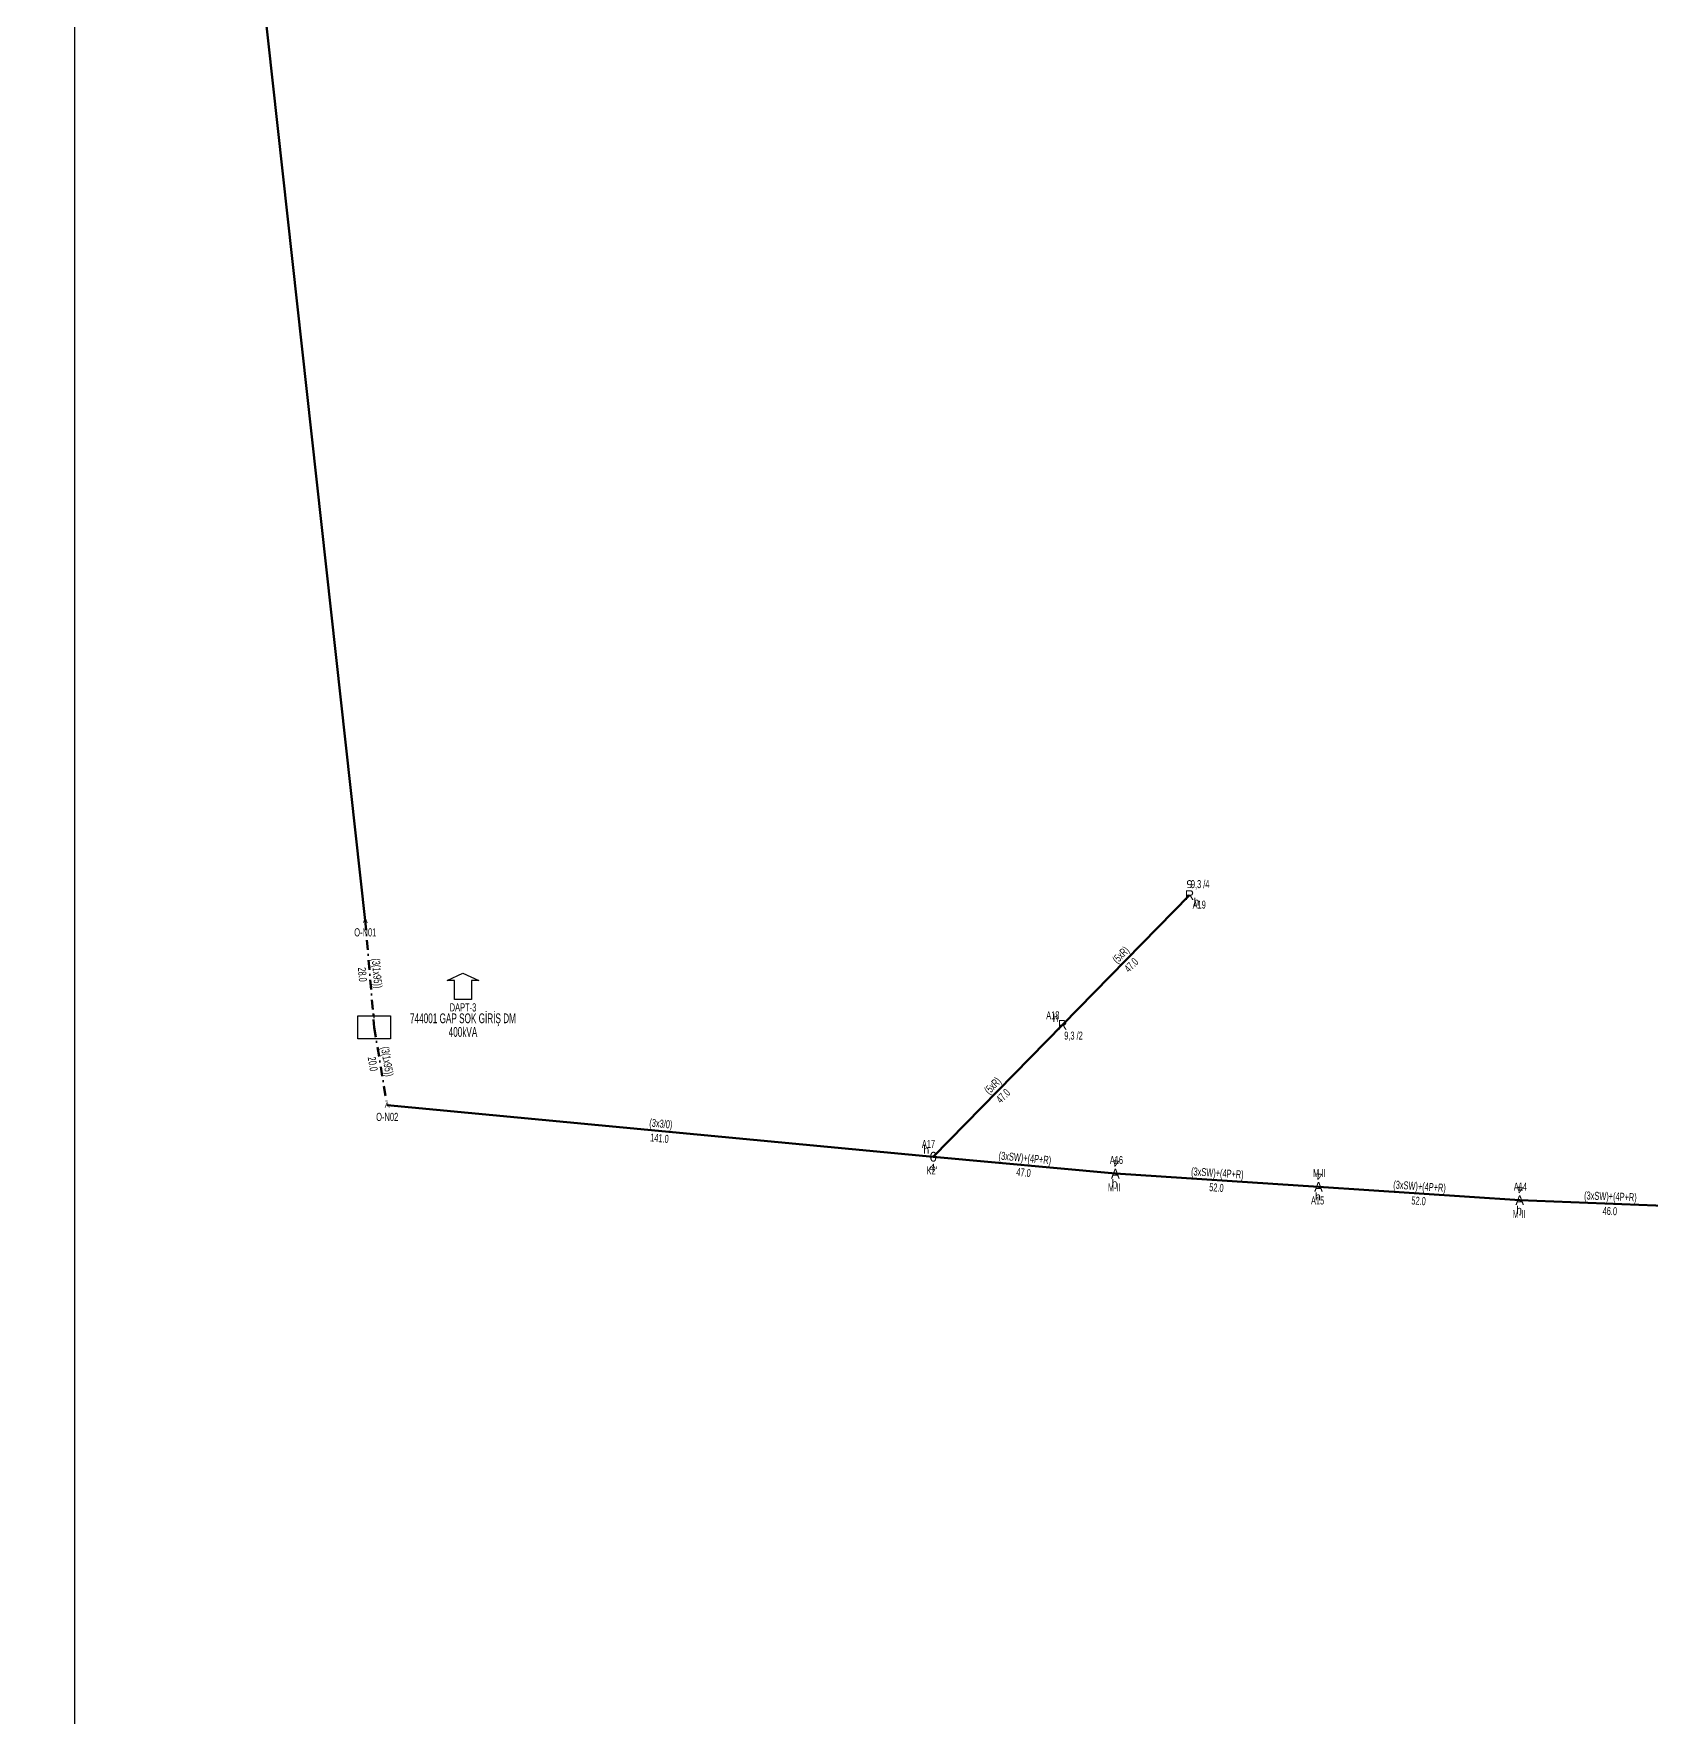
# Model space of a CAD drawing. Header units: millimetres. Extents: x 500432 to 503620, y 4011498 to 4014138.
# Drawn here: x 500812 to 501226.4, y 4011928.8 to 4012360.2 of the extents above; entities that cross this region are included whole.
import ezdxf
from ezdxf.enums import TextEntityAlignment as Align

# ---------------------------------------------------------------- set-up
doc = ezdxf.new("R2010")
doc.units = ezdxf.units.MM
doc.linetypes.add('DASHDOT', pattern=[5, 2.5, -1.25, 0, -1.25])
doc.layers.add('ANTET', color=250, linetype='Continuous')
for name, color, linetype, lineweight in [('DIREK_AG_MEVCUT', 120, 'Continuous', 25), ('DIREK_OG_MEVCUT', 16, 'Continuous', 25), ('HAT_AG_HAVAI_MEVCUT', 126, 'Continuous', 50), ('HAT_OG_HAVAI_MEVCUT', 48, 'Continuous', 70), ('HAT_OG_YERALTI_MEVCUT', 48, 'DASHDOT', 70), ('NODE_OG_MEVCUT', 5, 'Continuous', 25), ('TRAFO_MEVCUT', 5, 'Continuous', 30)]:
    doc.layers.add(name, color=color, linetype=linetype, lineweight=lineweight)
doc.styles.add('Direk', font='B_CAD')
doc.styles.get("Standard").update_dxf_attribs({"font": 'Arial'})

# ---------------------------------------------------------------- blocks, each defined once
blk = doc.blocks.new('MEV_BINA_KARE')
at = {"layer": 'TRAFO_MEVCUT', "linetype": 'Continuous'}
for p, q in [((0, 1.8), (0, 2.7)), ((-2.25, -2.25), (-2.25, 2.25)), ((-2.25, 2.25), (2.25, 2.25)), ((2.25, 2.25), (2.25, -2.25)), ((2.25, -2.25), (-2.25, -2.25))]:
    blk.add_line(p, q, dxfattribs=at)
blk = doc.blocks.new('MEV_DAPT')
at = {"layer": 'TRAFO_MEVCUT', "linetype": 'Continuous'}
for p, q in [((-3.4, 2), (0, 3.6)), ((0, 3.6), (3.4, 2)), ((-1.8, 2), (-3.4, 2)), ((-1.8, -2), (-1.8, 2)), ((3.4, 2), (1.8, 2)), ((1.8, 2), (1.8, -2)), ((1.8, -2), (-1.8, -2))]:
    blk.add_line(p, q, dxfattribs=at)

msp = doc.modelspace()

# ---------------------------------------------------------------- linework, layer by layer
at = {"layer": 'ANTET', "flags": 128}
msp.add_lwpolyline([(500822.5, 4011497.5), (500822.5, 4012377.5), (502322.5, 4012377.5), (502322.5, 4011497.5), (500822.5, 4011497.5)], close=True, dxfattribs=at)
at = {"layer": 'HAT_AG_HAVAI_MEVCUT'}
for p, q in [((501075.561, 4012106.246), (501108.076, 4012139.51)), ((501042.415, 4012072.469), (501075.561, 4012106.246))]:
    msp.add_line(p, q, dxfattribs=at)
at = {"layer": 'HAT_OG_HAVAI_MEVCUT'}
for p, q in [((500896.920212, 4012133.011892), (500811.960057, 4012903.294471)), ((500902.534632, 4012085.71854), (501042.415, 4012072.469)), ((501089.084, 4012068.13), (501042.415, 4012072.469)), ((501141.128, 4012064.751), (501089.084, 4012068.13)), ((501192.675, 4012061.32), (501141.128, 4012064.751)), ((501239.027, 4012059.556), (501192.675, 4012061.32))]:
    msp.add_line(p, q, dxfattribs=at)
at = {"layer": 'HAT_OG_YERALTI_MEVCUT', "flags": 128}
for points in [[(500896.920212, 4012133.011892), (500899.206404, 4012105.603865)], [(500899.206404, 4012105.603865), (500902.194049, 4012087.496045), (500902.534632, 4012085.71854)]]:
    msp.add_lwpolyline(points, dxfattribs=at)

# ---------------------------------------------------------------- block references
at = {"layer": 'TRAFO_MEVCUT'}
for name, p, xscale, yscale in [('MEV_DAPT', (500921.944775, 4012115.183919), 1.199999999999999, 1.199999999999999), ('MEV_BINA_KARE', (500899.206404, 4012105.603865), 1.85, 1.3)]:
    msp.add_blockref(name, p, dxfattribs=dict(at, xscale=xscale, yscale=yscale))

# ---------------------------------------------------------------- texts
at = {"layer": 'DIREK_AG_MEVCUT', "color": 32, "style": 'Direk'}
msp.add_text('5', height=2, rotation=180.652378, dxfattribs=at).set_placement((501108.044119, 4012142.309818), align=Align.MIDDLE_CENTER)
at = {"layer": 'DIREK_AG_MEVCUT', "linetype": 'ByBlock', "width": 0.53}
for s, p in [('9,3 /4', (501110.814311, 4012142.311389)), ('A19', (501110.578892, 4012137.063465)), ('A18', (501073.060504, 4012108.694983)), ('9,3 /2', (501078.364597, 4012103.500159))]:
    msp.add_text(s, height=2.05, dxfattribs=at).set_placement(p, align=Align.MIDDLE_CENTER)
at = {"layer": 'DIREK_AG_MEVCUT', "linetype": 'ByBlock', "style": 'Direk'}
for p in [(501108.076, 4012139.51), (501075.561, 4012106.246)]:
    msp.add_text('R', height=2.5, dxfattribs=at).set_placement(p, align=Align.MIDDLE_CENTER)
at = {"layer": 'DIREK_AG_MEVCUT', "color": 40, "style": 'Direk'}
for p in [(501109.86378, 4012137.762475), (501073.774931, 4012107.995274)]:
    msp.add_text('h', height=2, dxfattribs=at).set_placement(p, align=Align.MIDDLE_CENTER)
at = {"layer": 'DIREK_OG_MEVCUT', "linetype": 'ByBlock', "width": 0.53}
for s, p in [('A17', (501041.21422, 4012075.756572)), ('A16', (501089.359414, 4012071.619147)), ("K2'", (501042.08434, 4012068.945613)), ('M-II', (501141.358888, 4012068.262976)), ('M-II', (501088.80674, 4012064.617467)), ('A14', (501192.857793, 4012064.815223)), ('A15', (501140.898395, 4012061.258539)), ('M-II', (501192.491394, 4012057.809228))]:
    msp.add_text(s, height=2.05, dxfattribs=at).set_placement(p, align=Align.MIDDLE_CENTER)
at = {"layer": 'DIREK_OG_MEVCUT', "color": 40, "style": 'Direk'}
for p in [(501040.647233, 4012074.236767), (501088.887276, 4012065.637752), (501140.963996, 4012062.256385), (501192.544433, 4012058.823412)]:
    msp.add_text('h', height=2, dxfattribs=at).set_placement(p, align=Align.MIDDLE_CENTER)
at = {"layer": 'DIREK_OG_MEVCUT', "linetype": 'ByBlock', "style": 'Direk'}
for s, p in [('6', (501042.415, 4012072.469)), ('A', (501089.084, 4012068.13)), ('A', (501141.128, 4012064.751)), ('A', (501192.675, 4012061.32))]:
    msp.add_text(s, height=2.5, dxfattribs=at).set_placement(p, align=Align.MIDDLE_CENTER)
at = {"layer": 'DIREK_OG_MEVCUT', "color": 32, "style": 'Direk'}
msp.add_text('4', height=2, rotation=354.638657, dxfattribs=at).set_placement((501042.153378, 4012069.681249), align=Align.MIDDLE_CENTER)
at = {"layer": 'DIREK_OG_MEVCUT', "color": 32, "linetype": 'ByBlock', "style": 'Direk'}
for rotation, p in [(175.486747, (501089.304331, 4012070.921318)), (176.238606, (501141.311684, 4012067.544969)), (177.006272, (501192.821235, 4012064.116179))]:
    msp.add_text('4', height=2, rotation=rotation, dxfattribs=at).set_placement(p, align=Align.MIDDLE_CENTER)
at = {"layer": 'HAT_AG_HAVAI_MEVCUT', "lineweight": 30, "width": 0.53}
for rotation, p in [(45.652377, (501091.210655, 4012123.472158, 250554.038)), (45.540211, (501058.381319, 4012089.952847, 250537.7805))]:
    msp.add_text('(5xR)', height=2.05, rotation=rotation, dxfattribs=at).set_placement(p, align=Align.CENTER)
for rotation, p in [(45.652377, (501092.426345, 4012122.283842, 250554.038)), (45.540211, (501059.594681, 4012088.762153, 250537.7805))]:
    msp.add_text('47.0', height=2.05, rotation=rotation, dxfattribs=at).set_placement(p, align=Align.TOP_CENTER)
at = {"layer": 'HAT_OG_HAVAI_MEVCUT', "lineweight": 30, "width": 0.53}
for s, rotation, p in [('(3x3/0)', 354.589058, (500972.55497, 4012079.939983)), ('(3xSW)+(4P+R)', 354.688257, (501065.828188, 4012071.14585)), ('(3xSW)+(4P+R)', 356.285238, (501115.161071, 4012067.288714)), ('(3xSW)+(4P+R)', 356.191975, (501166.957952, 4012063.883623)), ('(3xSW)+(4P+R)', 357.820569, (501215.883325, 4012061.287385))]:
    msp.add_text(s, height=2.05, rotation=rotation, dxfattribs=at).set_placement(p, align=Align.CENTER)
for s, rotation, p in [('141.0', 354.589058, (500972.394663, 4012078.247558)), ('47.0', 354.688257, (501065.670812, 4012069.45315)), ('52.0', 356.285238, (501115.050929, 4012065.592286)), ('52.0', 356.191975, (501166.845048, 4012062.187377)), ('46.0', 357.820569, (501215.818675, 4012059.588615))]:
    msp.add_text(s, height=2.05, rotation=rotation, dxfattribs=at).set_placement(p, align=Align.TOP_CENTER)
at = {"layer": 'HAT_OG_YERALTI_MEVCUT', "lineweight": 30, "width": 0.53}
for s, rotation, p in [('28.0', 274.768189, (500897.21625, 4012119.237223)), ('20.0', 279.368936, (500899.861565, 4012096.411583))]:
    msp.add_text(s, height=2.05, rotation=rotation, dxfattribs=at).set_placement(p, align=Align.TOP_CENTER)
for rotation, p in [(274.768189, (500898.910366, 4012119.378534)), (279.368936, (500901.538888, 4012096.688328))]:
    msp.add_text('(3(1x95))', height=2.05, rotation=rotation, dxfattribs=at).set_placement(p, align=Align.CENTER)
at = {"layer": 'NODE_OG_MEVCUT', "style": 'Direk'}
for p in [(500896.920212, 4012133.011892), (500902.534632, 4012085.71854)]:
    msp.add_text('A', height=1.4, dxfattribs=at).set_placement(p, align=Align.MIDDLE_CENTER)
at = {"layer": 'NODE_OG_MEVCUT', "width": 0.6}
for s, p in [('O-N01', (500896.920212, 4012131.011892)), ('O-N02', (500902.534632, 4012083.71854))]:
    msp.add_text(s, height=2.1, dxfattribs=at).set_placement(p, align=Align.TOP_CENTER)
at = {"layer": 'TRAFO_MEVCUT', "width": 0.6}
for s, height, p in [('DAPT-3', 2.1, (500921.944775, 4012109.683919)), ('744001 GAP SOK GİRİŞ DM', 2.5, (500921.944775, 4012106.683919)), ('400kVA', 2.5, (500921.944775, 4012103.183919))]:
    msp.add_text(s, height=height, dxfattribs=at).set_placement(p, align=Align.CENTER)

doc.saveas('drawing.dxf')
